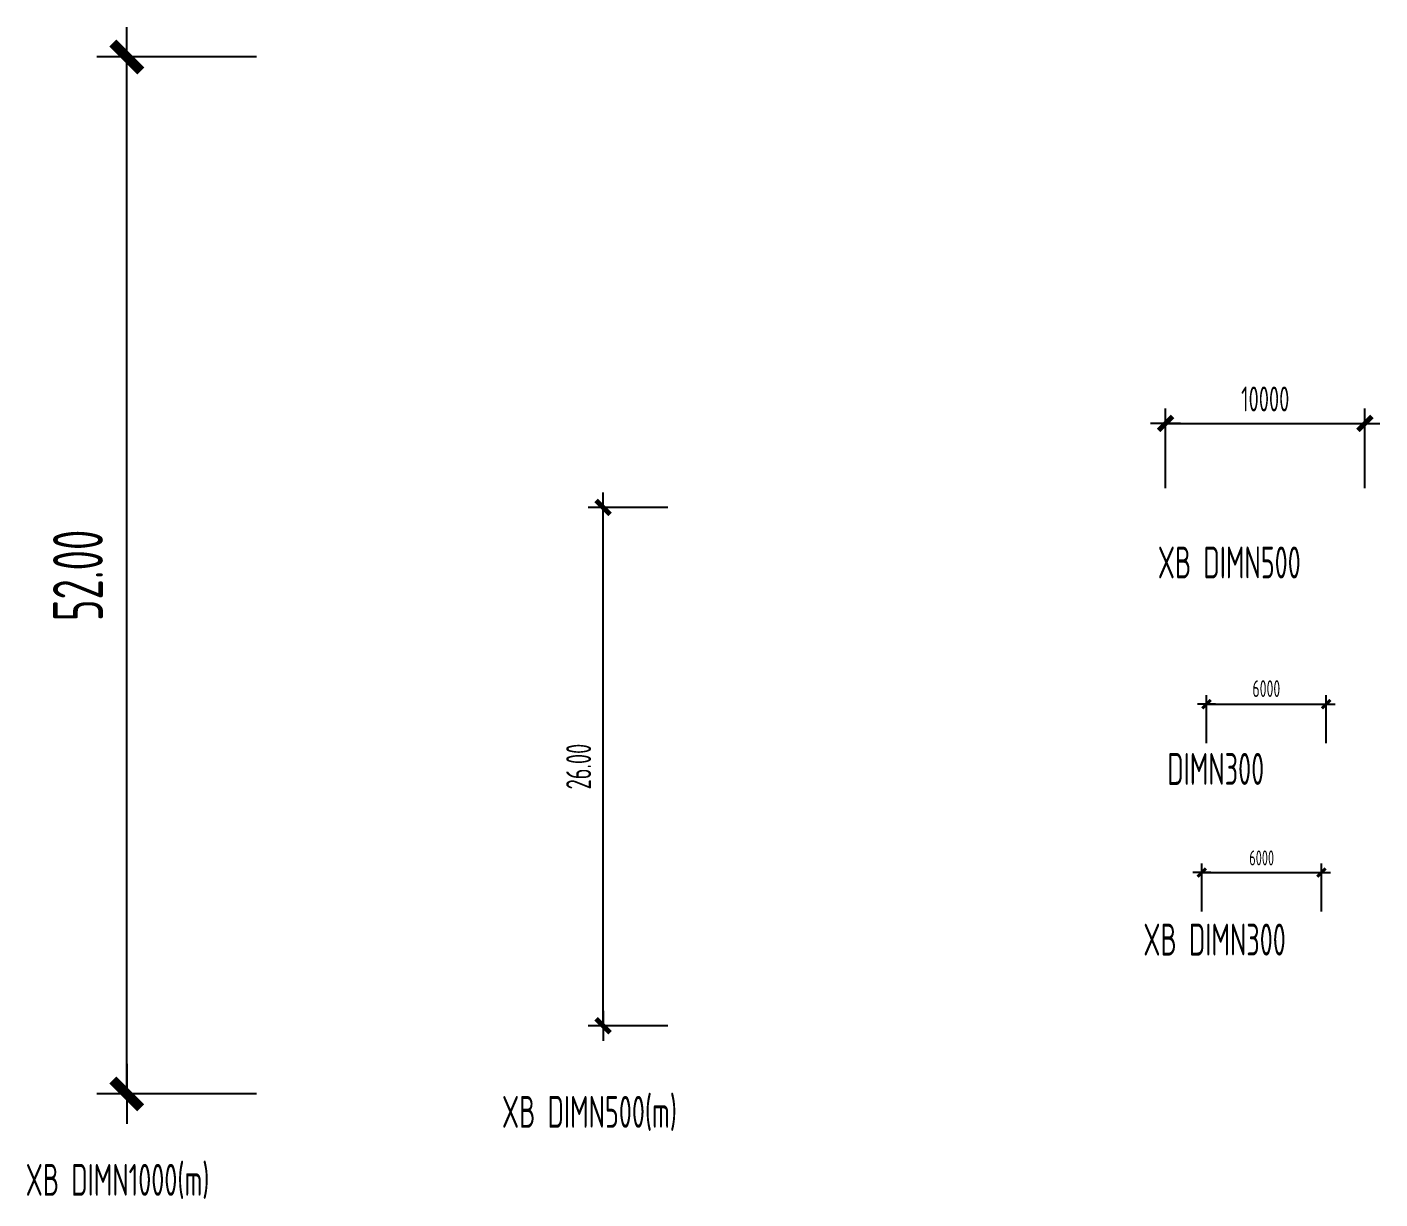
# Model space of a CAD drawing. Extents: x -469675 to 2400000, y -476501 to 2085364.
# Drawn here: x 438582 to 506403, y -117047 to -58279 of the extents above; entities that cross this region are included whole.
import ezdxf

# ---------------------------------------------------------------- set-up
doc = ezdxf.new("R2010")
doc.units = 0
doc.header["$LTSCALE"] = 1000
doc.header["$MEASUREMENT"] = 0
doc.layers.get('0').update_dxf_attribs({"linetype": 'CONTINUOUS', "lineweight": 20})
doc.layers.get('Defpoints').update_dxf_attribs({"linetype": 'CONTINUOUS'})
doc.layers.add('C-AXIS_DIM', color=3, linetype='CONTINUOUS')
doc.layers.add('C-PLAN_DIM', color=3, linetype='CONTINUOUS')
doc.layers.add('C-注释', color=30, linetype='CONTINUOUS', plot=False)
doc.styles.add('DIM_FONT', font='gbxwxt.shx', dxfattribs={"width": 0.7, "bigfont": 'gbhzfs.shx'})
doc.styles.add('GBSTYLE', font='gbxwxt.shx', dxfattribs={"width": 0.7, "bigfont": 'gbhzfs.shx'})
doc.dimstyles.new('DIMN300', dxfattribs={"dimscale": 3, "dimtxt": 280, "dimasz": 1, "dimexe": 150, "dimexo": 150, "dimgap": 120, "dimtad": 1, "dimdec": 0, "dimzin": 0, "dimdsep": 46, "dimtxsty": 'DIM_FONT', "dimblk": '_dimx', "dimcen": 0.09, "dimclrd": 3, "dimclre": 3, "dimclrt": 7, "dimazin": 0, "dimtfac": 1, "dimtdec": 0, "dimtix": 1, "dimtmove": 2, "dimatfit": 3, "dimldrblk": '_dimx', "dimfxl": 0, "dimtolj": 1, "dimtzin": 0, "dimarcsym": 0})
doc.dimstyles.new('XB DIMN1000(m)', dxfattribs={"dimscale": 10, "dimtxt": 250, "dimasz": 1, "dimexe": 150, "dimexo": 150, "dimgap": 120, "dimtad": 1, "dimlfac": 0.001, "dimzin": 0, "dimdsep": 46, "dimtxsty": 'DIM_FONT', "dimblk": '_dimx', "dimcen": 0.09, "dimclrd": 3, "dimclre": 3, "dimclrt": 7, "dimazin": 0, "dimtfac": 1, "dimtix": 1, "dimtmove": 2, "dimatfit": 3, "dimldrblk": '_dimx', "dimfxl": 0, "dimtolj": 1, "dimtzin": 0, "dimarcsym": 0})
doc.dimstyles.new('XB DIMN300', dxfattribs={"dimscale": 3, "dimtxt": 250, "dimasz": 1, "dimexe": 150, "dimexo": 150, "dimgap": 120, "dimtad": 1, "dimdec": 0, "dimzin": 0, "dimdsep": 46, "dimtxsty": 'DIM_FONT', "dimblk": '_dimx', "dimcen": 0.09, "dimclrd": 3, "dimclre": 3, "dimclrt": 7, "dimazin": 0, "dimtfac": 1, "dimtdec": 0, "dimtix": 1, "dimtmove": 2, "dimatfit": 3, "dimldrblk": '_dimx', "dimfxl": 0, "dimtolj": 1, "dimtzin": 0, "dimarcsym": 0})
doc.dimstyles.new('XB DIMN500', dxfattribs={"dimscale": 5, "dimtxt": 250, "dimasz": 1, "dimexe": 150, "dimexo": 150, "dimgap": 120, "dimtad": 1, "dimdec": 0, "dimzin": 0, "dimdsep": 46, "dimtxsty": 'DIM_FONT', "dimblk": '_dimx', "dimcen": 0.09, "dimclrd": 3, "dimclre": 3, "dimclrt": 7, "dimazin": 0, "dimtfac": 1, "dimtdec": 0, "dimtix": 1, "dimtmove": 2, "dimatfit": 3, "dimldrblk": '_dimx', "dimfxl": 0, "dimtolj": 1, "dimtzin": 0, "dimarcsym": 0})
doc.dimstyles.new('XB DIMN500(m)', dxfattribs={"dimscale": 5, "dimtxt": 250, "dimasz": 1, "dimexe": 150, "dimexo": 150, "dimgap": 120, "dimtad": 1, "dimlfac": 0.001, "dimzin": 0, "dimdsep": 46, "dimtxsty": 'DIM_FONT', "dimblk": '_dimx', "dimcen": 0.09, "dimclrd": 3, "dimclre": 3, "dimclrt": 7, "dimazin": 0, "dimtfac": 1, "dimtix": 1, "dimtmove": 2, "dimatfit": 3, "dimldrblk": '_dimx', "dimfxl": 0, "dimtolj": 1, "dimtzin": 0, "dimarcsym": 0})

# ---------------------------------------------------------------- blocks, each defined once
blk = doc.blocks.new('_dimx')
blk.add_line((-150, 0), (150, 0))
at = {"const_width": 50}
blk.add_lwpolyline([(-70, -70), (70, 70)], dxfattribs=at)
blk = doc.blocks.new('*D105')
at = {"layer": 'C-PLAN_DIM', "color": 3, "lineweight": -2, "transparency": 16777216}
for p, q in [((495653, -81406), (495653, -77406)), ((505653, -81406), (505653, -77406)), ((495658, -78156), (505648, -78156))]:
    blk.add_line(p, q, dxfattribs=at)
at = {"layer": 'Defpoints', "color": 0, "transparency": 16777216}
for p in [(505653, -78156), (495653, -82156), (505653, -82156)]:
    blk.add_point(p, dxfattribs=at)
at = {"layer": 'C-PLAN_DIM', "color": 3, "lineweight": -2, "transparency": 16777216, "xscale": 5, "yscale": 5, "zscale": 5, "rotation": 180}
blk.add_blockref('_dimx', (495653, -78156), dxfattribs=at)
at = {"layer": 'C-PLAN_DIM', "color": 3, "lineweight": -2, "transparency": 16777216, "xscale": 5, "yscale": 5, "zscale": 5}
blk.add_blockref('_dimx', (505653, -78156), dxfattribs=at)
at = {"layer": 'C-PLAN_DIM', "color": 7, "transparency": 16777216, "insert": (500653, -76931), "char_height": 1250, "attachment_point": 5, "style": 'DIM_FONT'}
blk.add_mtext('\\A1;10000', dxfattribs=at)
blk = doc.blocks.new('*D106')
at = {"layer": 'C-PLAN_DIM', "color": 3, "lineweight": -2, "transparency": 16777216}
for p, q in [((470708, -82365), (466708, -82365)), ((467458, -108360), (467458, -82370)), ((470708, -108365), (466708, -108365))]:
    blk.add_line(p, q, dxfattribs=at)
at = {"layer": 'Defpoints', "color": 0, "transparency": 16777216}
for p in [(467458, -82365), (471458, -82365), (471458, -108365)]:
    blk.add_point(p, dxfattribs=at)
at = {"layer": 'C-PLAN_DIM', "color": 3, "lineweight": -2, "transparency": 16777216, "xscale": 5, "yscale": 5, "zscale": 5}
for p, rotation in [((467458, -82365), 90), ((467458, -108365), 270)]:
    blk.add_blockref('_dimx', p, dxfattribs=dict(at, rotation=rotation))
at = {"layer": 'C-PLAN_DIM', "color": 7, "transparency": 16777216, "insert": (466233, -95365), "char_height": 1250, "attachment_point": 5, "rotation": 90, "style": 'DIM_FONT'}
blk.add_mtext('\\A1;26.00', dxfattribs=at)
blk = doc.blocks.new('*D107')
at = {"layer": 'C-PLAN_DIM', "color": 3, "lineweight": -2, "transparency": 16777216}
for p, q in [((497474, -102630), (497474, -100230)), ((503474, -102630), (503474, -100230)), ((497477, -100680), (503471, -100680))]:
    blk.add_line(p, q, dxfattribs=at)
at = {"layer": 'Defpoints', "color": 0, "transparency": 16777216}
for p in [(503474, -100680), (497474, -103080), (503474, -103080)]:
    blk.add_point(p, dxfattribs=at)
at = {"layer": 'C-PLAN_DIM', "color": 3, "lineweight": -2, "transparency": 16777216, "xscale": 3, "yscale": 3, "zscale": 3, "rotation": 180}
blk.add_blockref('_dimx', (497474, -100680), dxfattribs=at)
at = {"layer": 'C-PLAN_DIM', "color": 3, "lineweight": -2, "transparency": 16777216, "xscale": 3, "yscale": 3, "zscale": 3}
blk.add_blockref('_dimx', (503474, -100680), dxfattribs=at)
at = {"layer": 'C-PLAN_DIM', "color": 7, "transparency": 16777216, "insert": (500474, -99945), "char_height": 750, "attachment_point": 5, "style": 'DIM_FONT'}
blk.add_mtext('\\A1;6000', dxfattribs=at)
blk = doc.blocks.new('*D108')
at = {"layer": 'C-AXIS_DIM', "color": 3, "lineweight": -2, "transparency": 16777216}
for p, q in [((497708, -94186), (497708, -91786)), ((497711, -92236), (503705, -92236)), ((503708, -94186), (503708, -91786))]:
    blk.add_line(p, q, dxfattribs=at)
at = {"layer": 'Defpoints', "color": 0, "transparency": 16777216}
for p in [(503708, -92236), (497708, -94636), (503708, -94636)]:
    blk.add_point(p, dxfattribs=at)
at = {"layer": 'C-AXIS_DIM', "color": 3, "lineweight": -2, "transparency": 16777216, "xscale": 3, "yscale": 3, "zscale": 3, "rotation": 180}
blk.add_blockref('_dimx', (497708, -92236), dxfattribs=at)
at = {"layer": 'C-AXIS_DIM', "color": 3, "lineweight": -2, "transparency": 16777216, "xscale": 3, "yscale": 3, "zscale": 3}
blk.add_blockref('_dimx', (503708, -92236), dxfattribs=at)
at = {"layer": 'C-AXIS_DIM', "color": 7, "transparency": 16777216, "insert": (500708, -91456), "char_height": 840, "attachment_point": 5, "style": 'DIM_FONT'}
blk.add_mtext('\\A1;6000', dxfattribs=at)
blk = doc.blocks.new('*D111')
at = {"layer": 'C-PLAN_DIM', "color": 3, "lineweight": -2, "transparency": 16777216}
for p, q in [((450083, -59779), (442083, -59779)), ((443583, -111769), (443583, -59789)), ((450083, -111779), (442083, -111779))]:
    blk.add_line(p, q, dxfattribs=at)
at = {"layer": 'Defpoints', "color": 0, "transparency": 16777216}
for p in [(443583, -59779), (451583, -59779), (451583, -111779)]:
    blk.add_point(p, dxfattribs=at)
at = {"layer": 'C-PLAN_DIM', "color": 3, "lineweight": -2, "transparency": 16777216, "xscale": 10, "yscale": 10, "zscale": 10}
for p, rotation in [((443583, -59779), 90), ((443583, -111779), 270)]:
    blk.add_blockref('_dimx', p, dxfattribs=dict(at, rotation=rotation))
at = {"layer": 'C-PLAN_DIM', "color": 7, "transparency": 16777216, "insert": (441133, -85779), "char_height": 2500, "attachment_point": 5, "rotation": 90, "style": 'DIM_FONT'}
blk.add_mtext('\\A1;52.00', dxfattribs=at)

msp = doc.modelspace()

# ---------------------------------------------------------------- texts
at = {"layer": 'C-注释', "style": 'GBSTYLE', "width": 0.7}
for s, p in [('XB DIMN500', (495267.0138, -85930.1374)), ('DIMN300', (495739.509, -96283.3261)), ('XB DIMN300', (494541.7621, -104841.624)), ('XB DIMN500(m)', (462388.839, -113480.0741)), ('XB DIMN1000(m)', (438513.3712, -116889.5991))]:
    msp.add_text(s, height=1600, rotation=0.000000033, dxfattribs=at).set_placement(p)

# ---------------------------------------------------------------- dimensions: what is measured, and where the dimension line sits
at = {"layer": 'C-AXIS_DIM'}
dim = msp.add_linear_dim(base=(503708.1908, -92236.4028), p1=(497708.1908, -94636.4028), p2=(503708.1908, -94636.4028), angle=180, dimstyle='DIMN300', dxfattribs=at)
dim.commit()
dim.dimension.update_dxf_attribs({"geometry": '*D108', "text_midpoint": (500708.1908, -91456.4028)})
at = {"layer": 'C-PLAN_DIM'}
for base, p1, p2, angle, dimstyle, picture, middle in [((443583.0072, -59779.4296), (451583.0072, -111779.4296), (451583.0072, -59779.4296), 270, 'XB DIMN1000(m)', '*D111', (441133.0072, -85779.4296)), ((505652.8013, -78156.1207), (495652.8013, -82156.1207), (505652.8013, -82156.1207), 180, 'XB DIMN500', '*D105', (500652.8013, -76931.1207)), ((467458.4751, -82364.9046), (471458.4751, -108364.9046), (471458.4751, -82364.9046), 270, 'XB DIMN500(m)', '*D106', (466233.4751, -95364.9046)), ((503474.0926, -100680.1703), (497474.0926, -103080.1703), (503474.0926, -103080.1703), 180, 'XB DIMN300', '*D107', (500474.0926, -99945.1703))]:
    dim = msp.add_linear_dim(base=base, p1=p1, p2=p2, angle=angle, dimstyle=dimstyle, dxfattribs=at)
    dim.commit()
    dim.dimension.update_dxf_attribs({"geometry": picture, "text_midpoint": middle})

doc.saveas('drawing.dxf')
